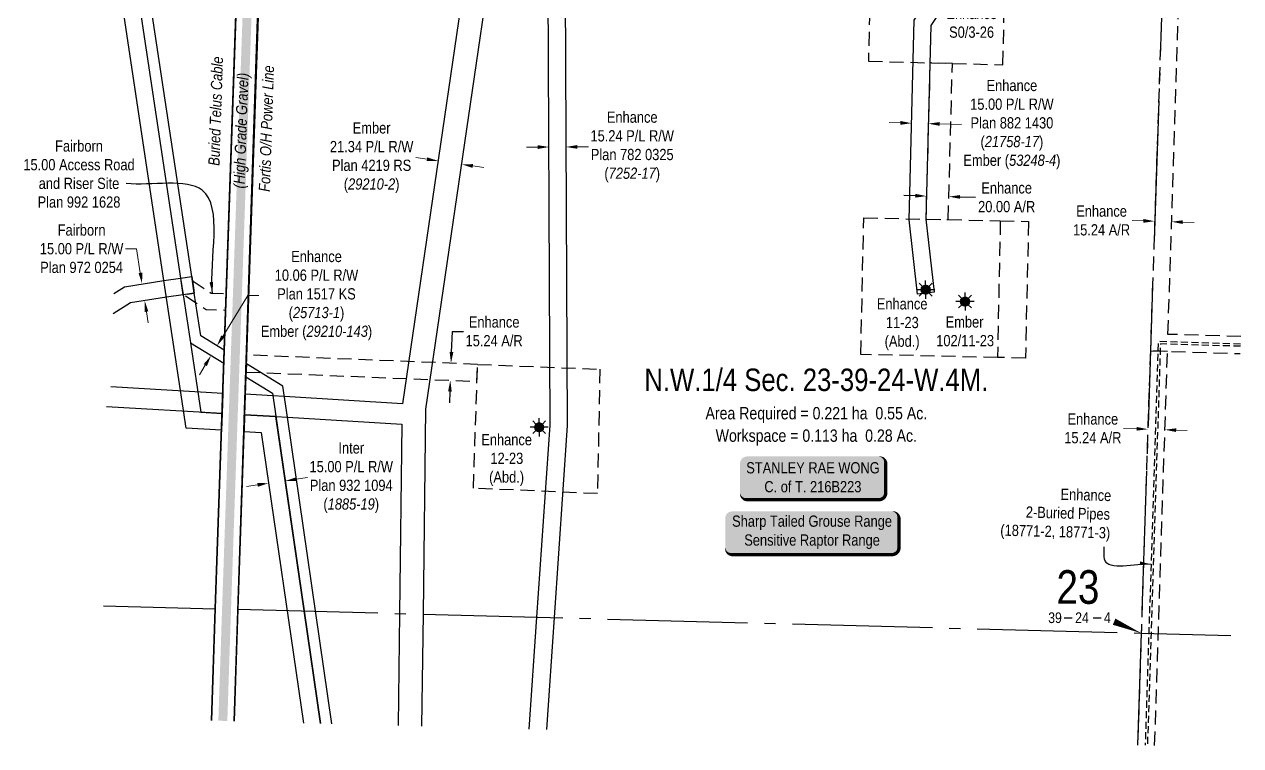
# Model space of a CAD drawing. Extents: x 338918 to 340950, y 5804543 to 5807337.
# Drawn here: x 338918 to 340003, y 5804543 to 5805187 of the extents above; entities that cross this region are included whole.
import ezdxf
from ezdxf.enums import TextEntityAlignment as Align

# ---------------------------------------------------------------- set-up
doc = ezdxf.new("R2010")
doc.units = 0
doc.header["$LTSCALE"] = 5
doc.header["$PDMODE"] = 34
doc.header["$PDSIZE"] = 0.03
for name, pattern in [('foc-ACCESSROAD', [3.75, 2.5, -1.25]), ('foc-QUARTERLINE', [33, 25, -3, 2, -3]), ('UG_PIPE', [1.875, 1.25, -0.625])]:
    doc.linetypes.add(name, pattern=pattern)
doc.layers.get('Defpoints').update_dxf_attribs({"color": 9})
for name, color, linetype in [('10', 1, 'Continuous'), ('9', 3, 'Continuous'), ('AS-OWNER', 7, 'Continuous'), ('AS-PIPE-UG', 44, 'UG_PIPE'), ('AS-PIPE-UG-T', 44, 'Continuous'), ('AS-POWER', 104, 'foc-POWER'), ('AS-POWER-T', 104, 'Continuous'), ('AS-ROADS', 254, 'Continuous'), ('AS-TELEPHONE-T', 224, 'Continuous'), ('AS-TELUS', 224, 'foc-TEL'), ('AS-WILDLIFE-BLOCK', 131, 'Continuous'), ('C-AR', 13, 'foc-ACCESSROAD'), ('C-RW', 13, 'Continuous'), ('C-SYMBOL', 7, 'Continuous'), ('C-WS', 13, 'foc-ACCESSROAD'), ('C-WS-S', 13, 'Continuous'), ('F-RW', 190, 'Continuous'), ('F-WS-S', 190, 'Continuous'), ('L-AREAREQUIRED', 7, 'Continuous'), ('L-AREAWORK', 5, 'Continuous'), ('L-QSEC', 8, 'foc-QUARTERLINE'), ('L-SEC', 7, 'Continuous'), ('L-SECLBL', 7, 'Continuous')]:
    doc.layers.add(name, color=color, linetype=linetype)
for name, color, linetype, lineweight in [('C-AR-T', 13, 'Continuous', 9), ('C-RW-T', 13, 'Continuous', 9), ('C-WS-T', 13, 'Continuous', 9), ('F-RW-T', 190, 'Continuous', 9), ('F-WS-T', 190, 'Continuous', 9), ('T-TEXT', 48, 'Continuous', 18)]:
    doc.layers.add(name, color=color, linetype=linetype, lineweight=lineweight)
doc.styles.add('100L', font='ARIALN.TTF', dxfattribs={"height": 11})
doc.styles.add('175L', font='ARIALN.TTF', dxfattribs={"height": 20})
doc.styles.add('80', font='ARIALN.TTF', dxfattribs={"height": 10})
doc.styles.add('80CG', font='ARIALN.TTF', dxfattribs={"height": 10})
doc.styles.add('80L', font='ARIALN.TTF', dxfattribs={"height": 10})
doc.styles.add('80LS', font='ARIALNI.TTF', dxfattribs={"height": 10})
doc.styles.add('foc-LtypeFont', font='ARIALN.TTF', dxfattribs={"height": 7.35})
doc.styles.add('SIMPLEX', font='ARIALN.TTF')
doc.linetypes.add('foc-POWER', pattern='A,6,-1,["P",foc-LtypeFont,S=0.2,R=0,X=-0.625,Y=-0.75],-1.24,4', length=12.24)
doc.linetypes.add('foc-POWER-NOLINE', pattern='A,0,-4,["P",foc-LtypeFont,S=0.2,R=0,X=-0.625,Y=-0.75],-8.24', length=12.24)
doc.linetypes.add('foc-TEL', pattern='A,2,-1,["T",foc-LtypeFont,S=0.2,R=0,X=-0.425,Y=-0.75],-1.24,8', length=12.24)
doc.linetypes.add('foc-TEL-NOLINE', pattern='A,0,-2,["T",foc-LtypeFont,S=0.2,R=0,X=-0.425,Y=-0.75],-10.24', length=12.24)
doc.dimstyles.new('Compass 5 000', dxfattribs={"dimscale": 5, "dimtxt": 9, "dimasz": 2, "dimexe": 0.2, "dimexo": 0.0625, "dimgap": 0.5, "dimtad": 0, "dimtih": 1, "dimtoh": 1, "dimzin": 0, "dimdsep": 46, "dimtxsty": '80CG', "dimcen": 0.1, "dimse1": 1, "dimse2": 1, "dimclrd": 256, "dimclrt": 256, "dimaunit": 1, "dimadec": 4, "dimazin": 0, "dimtfac": 0.06, "dimtofl": 0, "dimtmove": 0, "dimatfit": 1, "dimfxl": 0.2, "dimtolj": 1, "dimtzin": 0, "dimlwd": -1, "dimarcsym": 0})

# ---------------------------------------------------------------- blocks, each defined once
blk = doc.blocks.new('L-SECLBL')
at = {"layer": '9', "color": 7}
for p, q in [((-5.1, -27.8), (-12.3, -27.8)), ((20.7, -27.8), (13.5, -27.8))]:
    blk.add_line(p, q, dxfattribs=at)
at = {"layer": '10', "color": 2, "style": 'SIMPLEX'}
blk.add_attdef('SEC', text='', height=30, dxfattribs=at).set_placement((0, 0), align=Align.MIDDLE)
at = {"layer": '10', "color": 5, "style": '80L'}
blk.add_attdef('TWP', text='', height=9.5, dxfattribs=at).set_placement((-14.4, -27.4), align=Align.MIDDLE_RIGHT)
blk.add_attdef('RGE', text='', height=9.5, dxfattribs=at).set_placement((3.6, -27.4), align=Align.MIDDLE_CENTER)
blk.add_attdef('MER', text='', height=9.5, dxfattribs=at).set_placement((23.2, -27.4), align=Align.MIDDLE_LEFT)
blk = doc.blocks.new('*U366')
h = blk.add_hatch(color=255)
edge = h.paths.add_edge_path()
edge.add_line((-71.5, -20), (71.5, -20))
edge.add_arc((71.5, -14), 6, 270, 360)
edge.add_line((77.5, -14), (77.5, 12.5))
edge.add_arc((71.5, 12.5), 6, 0, 90)
edge.add_line((71.5, 18.5), (-71.5, 18.5))
edge.add_arc((-71.5, 12.5), 6, 90, 180)
edge.add_line((-77.5, 12.5), (-77.5, -14))
edge.add_arc((-71.5, -14), 6, 180, 270)
at = {"color": 131, "flags": 128}
blk.add_lwpolyline([(-71.5, -20, 3, 3, 0), (71.5, -20, 3, 3, 0.414214), (77.5, -14, 3, 3, 0), (77.5, 12.5, 3, 0, 0.414214), (71.5, 18.5, 0, 0, 0), (-71.5, 18.5, 0, 0, 0.414214), (-77.5, 12.5, 0, 0, 0), (-77.5, -14, 0, 3, 0.414214)], format="xyseb", close=True, dxfattribs=at)
at = {"color": 131, "style": '80'}
blk.add_attdef('ENTER_TEXT_001', (-36, -5), '', height=10, dxfattribs=at)
blk = doc.blocks.new('*D381')
at = {"layer": 'C-AR-T', "transparency": 16777216}
for p, q in [((339916.6, 5805011.3), (339906.6, 5805011.6)), ((339951.8, 5805010.2), (339961.8, 5805009.8))]:
    blk.add_line(p, q, dxfattribs=at)
for points in [[(339916.6, 5805013), (339916.5, 5805009.6), (339926.6, 5805011)], [(339951.8, 5805011.8), (339951.7, 5805008.5), (339941.8, 5805010.5)]]:
    blk.add_solid(points, dxfattribs=at)
at = {"layer": 'Defpoints', "color": 0, "transparency": 16777216}
for p in [(339926.7, 5805014.4), (339941.8, 5805010.5), (339941.9, 5805013.9)]:
    blk.add_point(p, dxfattribs=at)
at = {"layer": 'C-AR-T', "transparency": 16777216, "insert": (339879.3, 5805011.6), "char_height": 10, "attachment_point": 5, "style": '80CG'}
blk.add_mtext('\\A1;Enhance\\P15.24 A/R', dxfattribs=at)
blk = doc.blocks.new('*D398')
at = {"layer": 'C-RW-T', "transparency": 16777216}
for p, q in [((339699.8, 5805098.7), (339689.8, 5805099)), ((339734.7, 5805097.8), (339754.3, 5805097.2))]:
    blk.add_line(p, q, dxfattribs=at)
for points in [[(339699.8, 5805100.4), (339699.7, 5805097), (339709.8, 5805098.4)], [(339734.8, 5805099.4), (339734.7, 5805096.1), (339724.7, 5805098)]]:
    blk.add_solid(points, dxfattribs=at)
at = {"layer": 'Defpoints', "color": 0, "transparency": 16777216}
for p in [(339710, 5805106.3), (339725, 5805105.9), (339724.7, 5805098)]:
    blk.add_point(p, dxfattribs=at)
at = {"layer": 'C-RW-T', "transparency": 16777216, "insert": (339799.3, 5805097.2), "char_height": 10, "attachment_point": 5, "style": '80CG'}
blk.add_mtext('\\A1;Enhance\\P15.00 P/L R/W\\PPlan 882 1430\\P({\\fArial Narrow|b0|i1|c0|p34;21758-17})\\PEmber ({\\fArial Narrow|b0|i1|c0|p34;53248-4})', dxfattribs=at)
blk = doc.blocks.new('*D399')
at = {"layer": 'C-RW-T', "transparency": 16777216}
for p, q in [((339376.2, 5805077.1), (339366.2, 5805077.1)), ((339411.4, 5805077.3), (339421.4, 5805077.3))]:
    blk.add_line(p, q, dxfattribs=at)
for points in [[(339376.1, 5805078.8), (339376.2, 5805075.4), (339386.2, 5805077.2)], [(339411.4, 5805078.9), (339411.4, 5805075.6), (339401.4, 5805077.2)]]:
    blk.add_solid(points, dxfattribs=at)
at = {"layer": 'Defpoints', "color": 0, "transparency": 16777216}
for p in [(339401.4, 5805077.2), (339386.6, 5804966.8), (339401.9, 5804966.9)]:
    blk.add_point(p, dxfattribs=at)
at = {"layer": 'C-RW-T', "transparency": 16777216, "insert": (339460.5, 5805077.3), "char_height": 10, "attachment_point": 5, "style": '80CG'}
blk.add_mtext('\\A1;Enhance\\P15.24 P/L R/W\\PPlan 782 0325\\P({\\fArial Narrow|b0|i1|c0|p34;7252-17})', dxfattribs=at)
blk = doc.blocks.new('*D400')
at = {"layer": 'C-RW-T', "transparency": 16777216}
for p, q in [((339095.2, 5804908.3), (339117.4, 5804944.7)), ((339117.4, 5804944.7), (339127.4, 5804944.7)), ((339079.5, 5804882.7), (339074.3, 5804874.1))]:
    blk.add_line(p, q, dxfattribs=at)
for points in [[(339093.8, 5804909.2), (339096.6, 5804907.4), (339090, 5804899.8)], [(339078.1, 5804883.5), (339081, 5804881.8), (339084.8, 5804891.2)]]:
    blk.add_solid(points, dxfattribs=at)
at = {"layer": 'Defpoints', "color": 0, "transparency": 16777216}
for p in [(339090, 5804899.8), (339133.8, 5804873), (339128.5, 5804864.5)]:
    blk.add_point(p, dxfattribs=at)
at = {"layer": 'C-RW-T', "transparency": 16777216, "insert": (339178.8, 5804944.7), "char_height": 10, "attachment_point": 5, "style": '80CG'}
blk.add_mtext('\\A1;Enhance\\P10.06 P/L R/W\\PPlan 1517 KS\\P({\\fArial Narrow|b0|i1|c0|p34;25713-1})\\PEmber ({\\fArial Narrow|b0|i1|c0|p34;29210-143}) ', dxfattribs=at)
blk = doc.blocks.new('*D412')
at = {"layer": 'Defpoints', "color": 0, "transparency": 16777216}
for p in [(339287.3, 5805064.8), (339283.9, 5805042), (339305, 5805038.9)]:
    blk.add_point(p, dxfattribs=at)
at = {"layer": 'F-RW-T', "transparency": 16777216}
for p, q in [((339277.4, 5805066.2), (339267.5, 5805067.7)), ((339318.2, 5805060.3), (339328.1, 5805058.8))]:
    blk.add_line(p, q, dxfattribs=at)
for points in [[(339277.6, 5805067.9), (339277.1, 5805064.6), (339287.3, 5805064.8)], [(339318.5, 5805061.9), (339318, 5805058.6), (339308.4, 5805061.7)]]:
    blk.add_solid(points, dxfattribs=at)
at = {"layer": 'F-RW-T', "transparency": 16777216, "insert": (339228, 5805067.7), "char_height": 10, "attachment_point": 5, "style": '80CG'}
blk.add_mtext('\\A1;Ember\\P21.34 P/L R/W\\PPlan 4219 RS\\P({\\fArial Narrow|b0|i1|c0|p34;29210-2})', dxfattribs=at)
blk = doc.blocks.new('*D413')
at = {"layer": 'Defpoints', "color": 0, "transparency": 16777216}
for p in [(339149.8, 5804787.5), (339134.9, 5804785.4), (339150.9, 5804779.4)]:
    blk.add_point(p, dxfattribs=at)
at = {"layer": 'F-RW-T', "transparency": 16777216}
for p, q in [((339126.2, 5804775.8), (339116.3, 5804774.4)), ((339160.8, 5804780.8), (339170.7, 5804782.3))]:
    blk.add_line(p, q, dxfattribs=at)
for points in [[(339126, 5804777.5), (339126.5, 5804774.2), (339136.1, 5804777.3)], [(339160.6, 5804782.5), (339161.1, 5804779.2), (339150.9, 5804779.4)]]:
    blk.add_solid(points, dxfattribs=at)
at = {"layer": 'F-RW-T', "transparency": 16777216, "insert": (339209.8, 5804782.3), "char_height": 10, "attachment_point": 5, "style": '80CG'}
blk.add_mtext('\\A1;Inter\\P15.00 P/L R/W\\PPlan 932 1094\\P({\\fArial Narrow|b0|i1|c0|p34;1885-19})', dxfattribs=at)
blk = doc.blocks.new('*U368')
h = blk.add_hatch(color=59)
edge = h.paths.add_edge_path()
edge.add_line((-59, -20), (59, -20))
edge.add_arc((59, -14), 6, 270, 360)
edge.add_line((65, -14), (65, 12.5))
edge.add_arc((59, 12.5), 6, 0, 90)
edge.add_line((59, 18.5), (-59, 18.5))
edge.add_arc((-59, 12.5), 6, 90, 180)
edge.add_line((-65, 12.5), (-65, -14))
edge.add_arc((-59, -14), 6, 180, 270)
at = {"color": 1, "flags": 128}
blk.add_lwpolyline([(-59, -20, 3, 3, 0), (59, -20, 3, 3, 0.414214), (65, -14, 3, 3, 0), (65, 12.5, 3, 0, 0.414214), (59, 18.5, 0, 0, 0), (-59, 18.5, 0, 0, 0.414214), (-65, 12.5, 0, 0, 0), (-65, -14, 0, 3, 0.414214)], format="xyseb", close=True, dxfattribs=at)
blk.add_lwpolyline([(-34.1, -5.9, 0, 7.5, 0), (0, 0, 0, 0, 0)], format="xyseb", dxfattribs=at)
at = {"color": 1, "style": '80'}
blk.add_attdef('ENTER_TEXT_001', (-36, -5), '', height=10, dxfattribs=at)
blk = doc.blocks.new('GAS')
h = blk.add_hatch(color=255)
h.dxf.hatch_style = 1
edge = h.paths.add_edge_path()
edge.add_arc((0, 0), 0.9, 0, 360)
for p, q in [((-0.81, 0), (-1.62, 0)), ((-0.57, 0.57), (-1.14, 1.14)), ((0, 0.81), (0, 1.62)), ((0.57, 0.57), (1.14, 1.14)), ((1.62, 0), (0.81, 0)), ((-0.57, -0.57), (-1.14, -1.14)), ((0, -0.81), (0, -1.62)), ((1.14, -1.14), (0.57, -0.57))]:
    blk.add_line(p, q)
blk.add_circle((0, 0), 0.8)
blk = doc.blocks.new('*D372')
at = {"layer": 'C-WS-S', "transparency": 16777216}
for p, q in [((339713, 5805033.7), (339703, 5805034)), ((339753, 5805032.6), (339766.8, 5805032.3))]:
    blk.add_line(p, q, dxfattribs=at)
for points in [[(339713.1, 5805035.4), (339713, 5805032), (339723, 5805033.4)], [(339753.1, 5805034.3), (339753, 5805031), (339743, 5805032.9)]]:
    blk.add_solid(points, dxfattribs=at)
at = {"layer": 'Defpoints', "color": 0, "transparency": 16777216}
for p in [(339723.9, 5805065.8), (339743.9, 5805065.3), (339743, 5805032.9)]:
    blk.add_point(p, dxfattribs=at)
at = {"layer": 'C-WS-S', "transparency": 16777216, "insert": (339794.6, 5805032.3), "char_height": 10, "attachment_point": 5, "style": '80CG'}
blk.add_mtext('\\A1;Enhance\\P20.00 A/R', dxfattribs=at)
blk = doc.blocks.new('*D375')
at = {"layer": 'C-WS-S', "transparency": 16777216}
for p, q in [((339299.2, 5804894.3), (339300, 5804912.7)), ((339300, 5804912.7), (339310, 5804912.7)), ((339297.8, 5804859.1), (339297.4, 5804849.1))]:
    blk.add_line(p, q, dxfattribs=at)
for points in [[(339297.6, 5804894.4), (339300.9, 5804894.2), (339298.8, 5804884.3)], [(339296.2, 5804859.2), (339299.5, 5804859), (339298.2, 5804869.1)]]:
    blk.add_solid(points, dxfattribs=at)
at = {"layer": 'Defpoints', "color": 0, "transparency": 16777216}
for p in [(339293.8, 5804884.5), (339298.8, 5804884.3), (339293.2, 5804869.3)]:
    blk.add_point(p, dxfattribs=at)
at = {"layer": 'C-WS-S', "transparency": 16777216, "insert": (339337.3, 5804912.7), "char_height": 10, "attachment_point": 5, "style": '80CG'}
blk.add_mtext('\\A1;Enhance\\P15.24 A/R', dxfattribs=at)
blk = doc.blocks.new('Gabd')
for p, q in [((-0.81, 0), (-1.62, 0)), ((0, 0.81), (0, 1.62)), ((1.62, 0), (0.81, 0)), ((0, -0.81), (0, -1.62))]:
    blk.add_line(p, q)
blk.add_circle((0, 0), 0.8)
blk = doc.blocks.new('*D376')
at = {"layer": 'C-AR-T', "transparency": 16777216}
for p, q in [((339910.6, 5804825.8), (339898.8, 5804826.2)), ((339945.8, 5804824.7), (339955.8, 5804824.4))]:
    blk.add_line(p, q, dxfattribs=at)
for points in [[(339910.6, 5804827.5), (339910.5, 5804824.2), (339920.6, 5804825.5)], [(339945.9, 5804826.3), (339945.8, 5804823), (339935.8, 5804825)]]:
    blk.add_solid(points, dxfattribs=at)
at = {"layer": 'Defpoints', "color": 0, "transparency": 16777216}
for p in [(339935.8, 5804825), (339919, 5804777.3), (339934.3, 5804776.8)]:
    blk.add_point(p, dxfattribs=at)
at = {"layer": 'C-AR-T', "transparency": 16777216, "insert": (339871.5, 5804826.2), "char_height": 10, "attachment_point": 5, "style": '80CG'}
blk.add_mtext('\\A1;Enhance\\P15.24 A/R', dxfattribs=at)
blk = doc.blocks.new('*D440')
at = {"layer": 'C-RW-T', "transparency": 16777216}
for p, q in [((339018.3, 5804986.4), (339008.3, 5804986.4)), ((339021.6, 5804964.9), (339018.3, 5804986.4)), ((339027.1, 5804930.3), (339028.6, 5804920.4))]:
    blk.add_line(p, q, dxfattribs=at)
for points in [[(339023.3, 5804965.1), (339020, 5804964.6), (339023.2, 5804955)], [(339028.7, 5804930.6), (339025.4, 5804930), (339025.5, 5804940.2)]]:
    blk.add_solid(points, dxfattribs=at)
at = {"layer": 'Defpoints', "color": 0, "transparency": 16777216}
for p in [(339019.1, 5804954.3), (339021.4, 5804939.5), (339025.5, 5804940.2)]:
    blk.add_point(p, dxfattribs=at)
at = {"layer": 'C-RW-T', "transparency": 16777216, "insert": (338969.2, 5804986.4), "char_height": 10, "attachment_point": 5, "style": '80CG'}
blk.add_mtext('\\A1;Fairborn\\P15.00 P/L R/W\\PPlan 972 0254', dxfattribs=at)

msp = doc.modelspace()

# ---------------------------------------------------------------- linework, layer by layer
at = {"layer": 'AS-PIPE-UG', "flags": 128}
for points in [[(340003.194, 5804901.421), (339929.87, 5804903.624), (339918.178, 5804543.635)], [(340003.128, 5804899.422), (339931.804, 5804901.565), (339920.177, 5804543.57)]]:
    msp.add_lwpolyline(points, dxfattribs=at)
at = {"layer": 'AS-POWER', "linetype": 'foc-POWER-NOLINE', "flags": 128}
msp.add_lwpolyline([(339105.287, 5804565.199), (339135.328, 5805469.107), (339166.147, 5806399.034)], dxfattribs=at)
at = {"layer": 'AS-ROADS', "const_width": 7.998, "flags": 128}
msp.add_lwpolyline([(339095.229, 5804565.4), (339098.537, 5804665.091), (339126.333, 5805469.265, 0.01357908), (339126.337, 5805469.811), (339125.945, 5805489.62), (339152.634, 5806294.714), (339155.61, 5806384.353)], format="xyb", dxfattribs=at)
at = {"layer": 'AS-TELUS', "linetype": 'foc-TEL-NOLINE', "flags": 128}
msp.add_lwpolyline([(339085.176, 5804565.733), (339088.485, 5804665.431), (339116.281, 5805469.612), (339142.582, 5806295.047), (339145.887, 5806394.61)], dxfattribs=at)
at = {"layer": 'C-AR'}
for points in [[(340003.416, 5804908.157), (339938.548, 5804910.106), (339955.947, 5805447.457), (339941.183, 5805448.069), (339922.822, 5804895.332), (340002.914, 5804892.925)], [(339926.671, 5804543.271), (339938.091, 5804894.873), (339922.822, 5804895.332), (339911.439, 5804543.764)], [(339922.822, 5804895.332), (339922.669, 5804890.625)]]:
    msp.add_lwpolyline(points, dxfattribs=at)
for points in [[(339722.486, 5805012.827), (339742.481, 5805012.384), (339746.18, 5805151.705), (339726.187, 5805152.231)], [(339322.523, 5804883.35), (339116.138, 5804891.694), (339115.631, 5804876.462), (339321.908, 5804868.122)]]:
    msp.add_lwpolyline(points, close=True, dxfattribs=at)
at = {"layer": 'C-AR', "flags": 128}
msp.add_lwpolyline([(339067.996, 5804958.013), (339084.953, 5804946.786), (339098.006, 5804946.355), (339097.502, 5804931.49), (339080.352, 5804931.91), (339059.77, 5804945.478), (339069.665, 5804946.88)], close=True, dxfattribs=at)
at = {"layer": 'C-RW', "flags": 128}
for points in [[(339368.646, 5804558.012), (339375.511, 5804657.945), (339387.231, 5804829.14), (339385.259, 5805284.232), (339385.193, 5805299.661), (339384.569, 5805443.095), (339385.439, 5805462.463), (339400.675, 5805462.063), (339399.812, 5805442.786), (339400.448, 5805296.06), (339400.516, 5805280.63), (339402.475, 5804828.657), (339390.754, 5804657.54), (339383.89, 5804557.609)], [(339008.947, 5805282.349), (339057.539, 5804960.3), (339059.77, 5804945.478), (339066.468, 5804902.569), (339096.116, 5804884.29), (339096.483, 5804895.895), (339075.624, 5804908.651), (339069.665, 5804946.88), (339067.458, 5804961.814), (339010.753, 5805337.38)], [(338997.93, 5804946.597), (339007.38, 5804952.512), (339042.682, 5804958.017), (339057.539, 5804960.3), (339067.458, 5804961.814), (339069.665, 5804946.88), (339059.77, 5804945.478), (339044.926, 5804943.222), (339012.74, 5804938.174), (338997.337, 5804928.523)], [(339192.49, 5804562.669), (339152.885, 5804836.138), (339148.857, 5804863.801), (339116.192, 5804883.755), (339115.799, 5804872.215), (339139.598, 5804857.701), (339167.733, 5804663.383), (339182.297, 5804562.938)]]:
    msp.add_lwpolyline(points, dxfattribs=at)
msp.add_lwpolyline([(339724.355, 5805208.769), (339736.887, 5805200.525), (339727.073, 5805185.606), (339722.486, 5805012.827), (339729.925, 5804947.689), (339715.022, 5804945.989), (339707.473, 5805012.164), (339712.211, 5805190.231)], close=True, dxfattribs=at)
at = {"layer": 'C-WS'}
for points in [[(339674.355, 5805273.636), (339671.199, 5805153.678), (339791.158, 5805150.521), (339794.314, 5805270.48)], [(339786.416, 5804889.472), (339664.536, 5804892.17), (339667.051, 5805014.054), (339788.931, 5805011.356)], [(339057.539, 5804960.3), (339067.458, 5804961.814), (339069.665, 5804946.88), (339059.77, 5804945.478)], [(339322.523, 5804883.35), (339431.69, 5804878.937), (339429.465, 5804768.056), (339318.849, 5804772.822)]]:
    msp.add_lwpolyline(points, close=True, dxfattribs=at)
msp.add_lwpolyline([(339788.931, 5805011.356), (339814.067, 5805010.799), (339811.41, 5804888.918), (339786.416, 5804889.472)], dxfattribs=at)
at = {"layer": 'F-RW', "flags": 128}
for points in [[(339272.92, 5804560.543), (339274.217, 5804660.708), (339276.394, 5804843.318), (339342.4, 5805294.369), (339344.584, 5805309.267), (339367.104, 5805462.946), (339345.623, 5805463.511), (339323.742, 5805314.185), (339321.557, 5805299.286), (339255.562, 5804848.061), (339150.184, 5804854.606), (339139.958, 5804855.213), (339115.255, 5804856.6), (339114.647, 5804838.32), (339142.65, 5804836.744), (339152.885, 5804836.138), (339254.96, 5804829.985), (339252.896, 5804661.277), (339251.597, 5804561.106)], [(339008.947, 5805282.349), (339057.539, 5804960.3), (339059.77, 5804945.478), (339066.468, 5804902.569), (339075.632, 5804840.606), (339094.568, 5804839.49), (339094.065, 5804824.501), (339062.614, 5804826.323), (339057.564, 5804860.093), (339042.682, 5804958.017), (339006.238, 5805199.785)], [(338995.204, 5804863.523), (339095.198, 5804857.771), (339094.568, 5804839.49), (338991.552, 5804845.44)], [(339182.297, 5804562.938), (339167.733, 5804663.383), (339142.65, 5804836.744), (339114.647, 5804838.32), (339114.135, 5804823.328), (339129.573, 5804822.489), (339167.131, 5804563.339)]]:
    msp.add_lwpolyline(points, dxfattribs=at)
at = {"layer": 'L-QSEC'}
for p, q in [((339941.183, 5805448.069), (339914.671, 5804643.59)), ((338988.79, 5804668.067), (339088.485, 5804665.431)), ((339108.596, 5804664.9), (339914.671, 5804643.59)), ((339914.671, 5804643.59), (339911.439, 5804543.764)), ((339914.671, 5804643.59), (339994.627, 5804641.477))]:
    msp.add_line(p, q, dxfattribs=at)
at = {"layer": 'L-SEC'}
for p, q in [((339116.281, 5805469.612), (339088.49, 5804665.568)), ((339136.39, 5805469.087), (339108.596, 5804664.9)), ((339088.49, 5804665.568), (339085.176, 5804565.733)), ((339108.596, 5804664.901), (339105.287, 5804565.199))]:
    msp.add_line(p, q, dxfattribs=at)
at = {"layer": 'L-SECLBL', "flags": 128}
msp.add_lwpolyline([(339914.671, 5804643.59, 0, 5.999, 0), (339890.48, 5804653.855, 3, 3, 0)], format="xyseb", dxfattribs=at)

# ---------------------------------------------------------------- block references
at = {"layer": 'AS-OWNER', "color": 4}
ref = msp.add_blockref('*U368', (339621.713, 5804782.673), dxfattribs=dict(at, xscale=1.000223049740091, yscale=1.000223049740091, zscale=1.000223049740091))
ref.add_attrib('ENTER_TEXT_001', 'STANLEY RAE WONG', (339562.276, 5804786.092), dxfattribs={"layer": '0', "color": 1, "height": 10.00223, "style": '80'})
ref.add_attrib('ENTER_TEXT_002', 'C. of T. 216B223', (339578.395, 5804769.245), dxfattribs={"layer": '0', "color": 1, "height": 10.00223, "style": '80'})
at = {"layer": 'AS-WILDLIFE-BLOCK', "color": 4}
ref = msp.add_blockref('*U366', (339620.98, 5804733.695), dxfattribs=dict(at, xscale=1.000223049740091, yscale=1.000223049740091, zscale=1.000223049740091))
ref.add_attrib('ENTER_TEXT_001', 'Sharp Tailed Grouse Range', (339549.63, 5804738.499), dxfattribs={"layer": '0', "color": 131, "height": 10.00223, "style": '80'})
ref.add_attrib('ENTER_TEXT_002', 'Sensitive Raptor Range', (339560.462, 5804721.651), dxfattribs={"layer": '0', "color": 131, "height": 10.00223, "style": '80'})
at = {"layer": 'C-WS-S', "xscale": 4.998899999999998, "yscale": 4.998899999999998, "zscale": 4.998899999999998}
for p in [(339722.313, 5804949.929), (339377.47, 5804827.217)]:
    msp.add_blockref('GAS', p, dxfattribs=at)
at = {"layer": 'F-WS-S', "color": 5, "xscale": 4.999999999999995, "yscale": 4.999999999999995, "zscale": 4.999999999999995}
for p in [(339722.313, 5804949.929), (339377.47, 5804827.217)]:
    msp.add_blockref('Gabd', p, dxfattribs=at)
at = {"layer": 'F-WS-S', "xscale": 5.001115248700454, "yscale": 5.001115248700454, "zscale": 5.001115248700454}
msp.add_blockref('GAS', (339757.476, 5804939.319), dxfattribs=at)
at = {"layer": 'L-SECLBL', "color": 5}
msp.add_blockref('L-SECLBL', (339858.222, 5804684.78), dxfattribs=at).add_auto_attribs({'SEC': '23', 'TWP': '39', 'RGE': '24', 'MER': '4'})

# ---------------------------------------------------------------- texts
at = {"layer": 'AS-PIPE-UG-T', "insert": (339789.226, 5804773.941), "char_height": 10, "attachment_point": 1, "rotation": 358.48569, "style": '100L'}
msp.add_mtext_dynamic_manual_height_columns('\\pi53.639;Enhance\\P\\pi23.086;2-Buried Pipes\\P\\pi0.76721;(18771-2, 18771-3)', width=97.45889, gutter_width=54.988, heights=[0], dxfattribs=at)
at = {"layer": 'AS-TELEPHONE-T', "insert": (339082.198, 5805060.632), "char_height": 10.00223, "attachment_point": 1, "rotation": 88.087005, "style": '80L'}
msp.add_mtext_dynamic_manual_height_columns('{\\fArial Narrow|b0|i1|c0|p34;Buried Telus Cable}', width=97.21367, gutter_width=49.989, heights=[0], dxfattribs=at)
at = {"layer": 'C-RW-T', "insert": (338966.885, 5805052.997), "char_height": 9.9978, "attachment_point": 5, "style": '80CG'}
msp.add_mtext('\\A1;Fairborn\\P15.00 Access Road\\Pand Riser Site\\PPlan 992 1628', dxfattribs=at)
at = {"layer": 'C-SYMBOL', "color": 3, "style": '175L'}
msp.add_text('N.W.1/4 Sec. 23-39-24-W.4M.', height=20.00446, dxfattribs=at).set_placement((339624.782, 5804853.537), align=Align.BOTTOM_CENTER)
at = {"layer": 'C-WS-T', "char_height": 10, "attachment_point": 1, "style": '175L'}
for s, insert in [('\\pi0.49862;Enhance\\P\\pi2.8792;S0/3-26', (339740.378, 5805201.29)), ('\\pi0.49862;Enhance\\P\\pi8.6466;11-23\\P\\pi7.5041;(Abd.)', (339678.23, 5804942.312)), ('\\pi0.49862;Enhance\\P\\pi8.6466;12-23\\P\\pi7.5041;(Abd.)', (339325.332, 5804821.213))]:
    msp.add_mtext_dynamic_manual_height_columns(s, width=44.81715, gutter_width=99.978, heights=[0], dxfattribs=dict(at, insert=insert))
at = {"layer": 'F-WS-T', "insert": (339734.281, 5804926.171), "char_height": 10, "attachment_point": 1, "style": '175L'}
msp.add_mtext_dynamic_manual_height_columns('\\pi5.9147;Ember\\P\\pi-2.5027;102/11-23', width=44.81715, gutter_width=99.978, heights=[0], dxfattribs=at)
at = {"layer": 'L-AREAREQUIRED', "color": 5, "insert": (339624.797, 5804845.273), "char_height": 10.99758, "width": 197.89643, "attachment_point": 2, "style": '100L', "bg_fill": 2}
msp.add_mtext('Area Required = 0.221 ha  0.55 Ac.', dxfattribs=at)
at = {"layer": 'T-TEXT', "style": '80LS'}
msp.add_text('(High Grade Gravel)', height=10, rotation=88.096155, dxfattribs=at).set_placement((339111.405, 5805091.779), align=Align.MIDDLE_CENTER)

# ---------------------------------------------------------------- dimensions: what is measured, and where the dimension line sits
at = {"layer": 'C-AR-T'}
dim = msp.add_linear_dim(base=(339941.798, 5805010.486), p1=(339926.676, 5805014.372), p2=(339941.908, 5805013.879), angle=358.145492, text='Enhance\\P15.24 A/R', dimstyle='Compass 5 000', dxfattribs=at)
dim.commit()
dim.dimension.update_dxf_attribs({"geometry": '*D381', "text_midpoint": (339879.295, 5805011.627), "dimtype": 161})
at = {"layer": 'C-AR-T', "color": 5}
dim = msp.add_linear_dim(base=(339935.821, 5804825.002), p1=(339919, 5804777.302), p2=(339934.256, 5804776.806), angle=358.139706, text='Enhance\\P15.24 A/R', dimstyle='Compass 5 000', dxfattribs=at)
dim.commit()
dim.dimension.update_dxf_attribs({"geometry": '*D376', "text_midpoint": (339871.503, 5804826.205), "dimtype": 161})
at = {"layer": 'C-RW-T'}
for base, p1, p2, angle, text, picture, middle in [((339724.748, 5805098.026), (339709.977, 5805106.264), (339724.956, 5805105.867), 358.479245, 'Enhance\\P15.00 P/L R/W\\PPlan 882 1430\\P({\\fArial Narrow|b0|i1|c0|p34;21758-17})\\PEmber ({\\fArial Narrow|b0|i1|c0|p34;53248-4})', '*D398', (339799.299, 5805097.241)), ((339401.398, 5805077.224), (339386.634, 5804966.816), (339401.876, 5804966.882), 0.248392, 'Enhance\\P15.24 P/L R/W\\PPlan 782 0325\\P({\\fArial Narrow|b0|i1|c0|p34;7252-17})', '*D399', (339460.497, 5805077.311)), ((339025.505, 5804940.176), (339019.077, 5804954.336), (339021.399, 5804939.532), 278.914007, 'Fairborn\\P15.00 P/L R/W\\PPlan 972 0254', '*D440', (338969.175, 5804986.359)), ((339089.985, 5804899.764), (339128.516, 5804864.46), (339133.751, 5804873.028), 58.580229, 'Enhance\\P10.06 P/L R/W\\PPlan 1517 KS\\P({\\fArial Narrow|b0|i1|c0|p34;25713-1})\\PEmber ({\\fArial Narrow|b0|i1|c0|p34;29210-143}) ', '*D400', (339178.782, 5804944.661))]:
    dim = msp.add_linear_dim(base=base, p1=p1, p2=p2, angle=angle, text=text, dimstyle='Compass 5 000', dxfattribs=at)
    dim.commit()
    dim.dimension.update_dxf_attribs({"geometry": picture, "text_midpoint": middle, "dimtype": 161})
at = {"layer": 'C-WS-S'}
for base, p1, p2, angle, text, picture, middle in [((339743.026, 5805032.909), (339723.892, 5805065.793), (339743.885, 5805065.262), 358.479165, 'Enhance\\P20.00 A/R', '*D372', (339794.571, 5805032.276)), ((339298.844, 5804884.307), (339293.23, 5804869.282), (339293.846, 5804884.509), 87.684962, 'Enhance\\P15.24 A/R', '*D375', (339337.273, 5804912.68))]:
    dim = msp.add_linear_dim(base=base, p1=p1, p2=p2, angle=angle, text=text, dimstyle='Compass 5 000', dxfattribs=at)
    dim.commit()
    dim.dimension.update_dxf_attribs({"geometry": picture, "text_midpoint": middle, "dimtype": 161})
at = {"layer": 'F-RW-T'}
dim = msp.add_aligned_dim(p1=(339305.014, 5805038.893), p2=(339283.943, 5805041.974), distance=-23.071, text='Ember\\P21.34 P/L R/W\\PPlan 4219 RS\\P({\\fArial Narrow|b0|i1|c0|p34;29210-2})', dimstyle='Compass 5 000', dxfattribs=at)
dim.commit()
dim.dimension.update_dxf_attribs({"geometry": '*D412', "text_midpoint": (339227.95, 5805067.695)})
dim = msp.add_linear_dim(base=(339150.936, 5804779.396), p1=(339134.948, 5804785.397), p2=(339149.756, 5804787.542), angle=8.23858, text='Inter\\P15.00 P/L R/W\\PPlan 932 1094\\P({\\fArial Narrow|b0|i1|c0|p34;1885-19})', dimstyle='Compass 5 000', dxfattribs=at)
dim.commit()
dim.dimension.update_dxf_attribs({"geometry": '*D413', "text_midpoint": (339209.828, 5804782.264), "dimtype": 161})

# ---------------------------------------------------------------- leaders
at = {"layer": 'AS-PIPE-UG-T', "path_type": 1}
msp.add_leader([(339923.414, 5804704.831), (339881.925, 5804709.47), (339881.675, 5804720.463)], dimstyle='Compass 5 000', override={"dimgap": 0.5, "dimtad": 0}, dxfattribs=at)
at = {"layer": 'C-RW-T', "path_type": 1}
msp.add_leader([(339085.944, 5804946.753), (339076.877, 5805038.571), (339009.037, 5805044.504)], dimstyle='Compass 5 000', override={"dimgap": 0.5, "dimtad": 0}, dxfattribs=at)

# ---------------------------------------------------------------- next in the draw order: texts
at = {"layer": 'AS-POWER-T', "insert": (339127.218, 5805037.143), "char_height": 10.00223, "attachment_point": 1, "rotation": 88.089438, "style": '80L', "bg_fill": 2}
msp.add_mtext_dynamic_manual_height_columns('\\pi0.30141;{\\fArial Narrow|b0|i1|c0|p34;Fortis O/H Power Line}', width=112.47634, gutter_width=49.989, heights=[0], dxfattribs=at)
at = {"layer": 'L-AREAWORK', "color": 5, "insert": (339624.782, 5804825.277), "char_height": 10.99758, "width": 179.66715, "attachment_point": 2, "style": '100L', "bg_fill": 2}
msp.add_mtext('Workspace = 0.113 ha  0.28 Ac.', dxfattribs=at)

doc.saveas('drawing.dxf')
